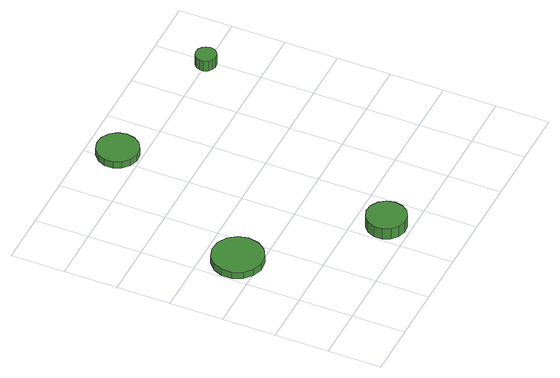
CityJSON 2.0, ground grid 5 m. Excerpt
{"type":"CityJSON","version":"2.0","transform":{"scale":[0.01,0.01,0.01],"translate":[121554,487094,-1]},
"CityObjects":{
"tree1":{"type":"SolitaryVegetationObject","attributes":{"function":"something"},"geometry":[{"type":"MultiSurface","lod":"1","boundaries":[[[0,1,2,3,4,5,6,7,8,9,10,11,12,13,14]],[[15,16,17,18,19,20,21,22,23,24,25,26,27,28,29]],[[0,29,28,1]],[[1,28,27,2]],[[2,27,26,3]],[[3,26,25,4]],[[4,25,24,5]],[[5,24,23,6]],[[6,23,22,7]],[[7,22,21,8]],[[8,21,20,9]],[[9,20,19,10]],[[10,19,18,11]],[[11,18,17,12]],[[12,17,16,13]],[[13,16,15,14]],[[14,15,29,0]]]}]},
"tree2":{"type":"SolitaryVegetationObject","attributes":{"function":"something"},"geometry":[{"type":"MultiSurface","lod":"1","boundaries":[[[30,31,32,33,34,35,36,37,38,39,40,41,42,43,44]],[[45,46,47,48,49,50,51,52,53,54,55,56,57,58,59]],[[30,59,58,31]],[[31,58,57,32]],[[32,57,56,33]],[[33,56,55,34]],[[34,55,54,35]],[[35,54,53,36]],[[36,53,52,37]],[[37,52,51,38]],[[38,51,50,39]],[[39,50,49,40]],[[40,49,48,41]],[[41,48,47,42]],[[42,47,46,43]],[[43,46,45,44]],[[44,45,59,30]]]}]},
"tree3":{"type":"SolitaryVegetationObject","attributes":{"function":"something"},"geometry":[{"type":"MultiSurface","lod":"1","boundaries":[[[60,61,62,63,64,65,66,67,68,69,70,71,72,73,74]],[[75,76,77,78,79,80,81,82,83,84,85,86,87,88,89]],[[60,89,88,61]],[[61,88,87,62]],[[62,87,86,63]],[[63,86,85,64]],[[64,85,84,65]],[[65,84,83,66]],[[66,83,82,67]],[[67,82,81,68]],[[68,81,80,69]],[[69,80,79,70]],[[70,79,78,71]],[[71,78,77,72]],[[72,77,76,73]],[[73,76,75,74]],[[74,75,89,60]]]}]},
"tree4":{"type":"SolitaryVegetationObject","attributes":{"function":"something"},"geometry":[{"type":"MultiSurface","lod":"1","boundaries":[[[90,91,92,93,94,95,96,97,98,99,100,101,102,103,104]],[[105,106,107,108,109,110,111,112,113,114,115,116,117,118,119]],[[90,119,118,91]],[[91,118,117,92]],[[92,117,116,93]],[[93,116,115,94]],[[94,115,114,95]],[[95,114,113,96]],[[96,113,112,97]],[[97,112,111,98]],[[98,111,110,99]],[[99,110,109,100]],[[100,109,108,101]],[[101,108,107,102]],[[102,107,106,103]],[[103,106,105,104]],[[104,105,119,90]]]}]}
},
"vertices":[
[487,1199,130],[466,1295,130],[409,1374,130],[324,1423,130],[226,1433,130],[133,1403,130],[60,1337,130],[20,1248,130],[20,1149,130],[60,1060,130],[133,994,130],[226,964,130],[324,974,130],[409,1023,130],[466,1102,130],[466,1102,58],[409,1023,58],[324,974,58],[226,964,58],[133,994,58],[60,1060,58],[20,1149,58],[20,1248,58],[60,1337,58],[133,1403,58],[226,1433,58],[324,1423,58],[409,1374,58],[466,1295,58],[487,1199,58],
[1388,224,173],[1372,299,173],[1327,361,173],[1261,399,173],[1185,407,173],[1113,383,173],[1056,332,173],[1025,262,173],[1025,186,173],[1056,116,173],[1113,65,173],[1185,41,173],[1261,49,173],[1327,87,173],[1372,149,173],[1372,149,58],[1327,87,58],[1261,49,58],[1185,41,58],[1113,65,58],[1056,116,58],[1025,186,58],[1025,262,58],[1056,332,58],[1113,383,58],[1185,407,58],[1261,399,58],[1327,361,58],[1372,299,58],[1388,224,58],
[1285,2717,130],[1268,2796,130],[1221,2860,130],[1151,2900,130],[1072,2909,130],[996,2884,130],[936,2830,130],[903,2757,130],[903,2677,130],[936,2604,130],[996,2550,130],[1072,2526,130],[1151,2534,130],[1221,2574,130],[1268,2639,130],[1268,2639,59],[1221,2574,59],[1151,2534,59],[1072,2526,59],[996,2550,59],[936,2604,59],[903,2677,59],[903,2757,59],[936,2830,59],[996,2884,59],[1072,2909,59],[1151,2900,59],[1221,2860,59],[1268,2796,59],[1285,2717,59],
[2570,2508,167],[2561,2547,167],[2538,2579,167],[2503,2599,167],[2463,2604,167],[2425,2591,167],[2395,2564,167],[2379,2528,167],[2379,2487,167],[2395,2451,167],[2425,2424,167],[2463,2412,167],[2503,2416,167],[2538,2436,167],[2561,2468,167],[2561,2468,59],[2538,2436,59],[2503,2416,59],[2463,2412,59],[2425,2424,59],[2395,2451,59],[2379,2487,59],[2379,2528,59],[2395,2564,59],[2425,2591,59],[2463,2604,59],[2503,2599,59],[2538,2579,59],[2561,2547,59],[2570,2508,59]
]}
